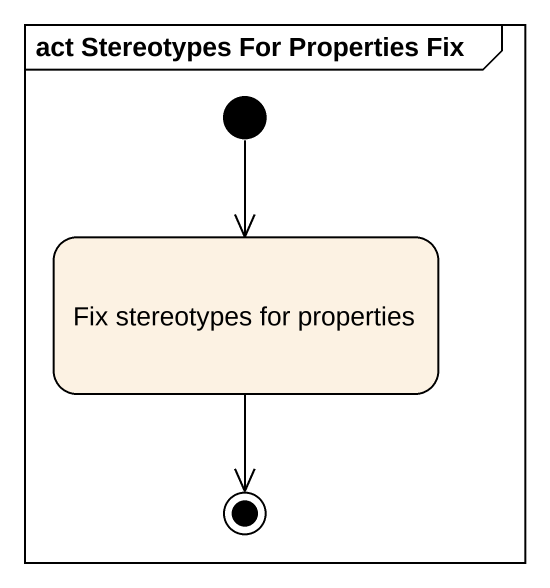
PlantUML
@startuml
mainframe act Stereotypes For Properties Fix
hide empty description
state "Fix stereotypes for properties" as Fix_stereotypes_for
[*] --> Fix_stereotypes_for
Fix_stereotypes_for --> [*]
@enduml
